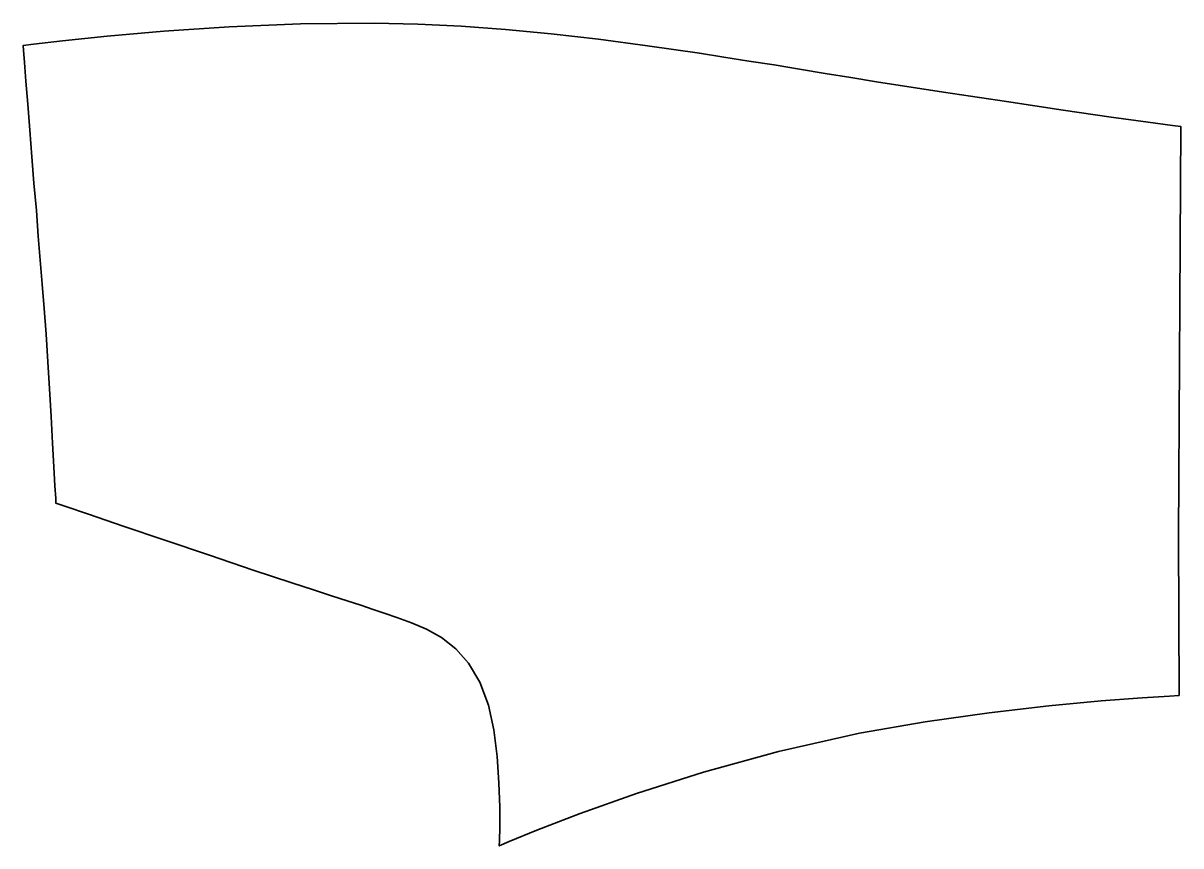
# Model space of a CAD drawing. Extents: x 0 to 5874, y -4173 to 0.
import ezdxf

# ---------------------------------------------------------------- set-up
doc = ezdxf.new("R2010")
doc.units = 0
doc.linetypes.add('Solid', pattern=[0])

msp = doc.modelspace()

# ---------------------------------------------------------------- linework, layer by layer
at = {"color": 0, "linetype": 'Solid', "lineweight": 35}
msp.add_lwpolyline([(2417, -4147), (2419, -4078), (2418, -3977), (2414, -3853), (2405, -3719), (2388, -3584), (2361, -3460), (2317, -3342), (2260, -3247), (2195, -3174), (2122, -3117), (2047, -3074), (1970, -3041), (1896, -3014), (1836, -2994), (1776, -2974), (1713, -2953), (1644, -2931), (1565, -2905), (1473, -2875), (1364, -2839), (1167, -2774), (945, -2699), (719, -2623), (507, -2551), (331, -2491), (211, -2450), (166, -2435), (165, -2411), (161, -2347), (156, -2250), (149, -2130), (142, -1995), (133, -1855), (125, -1718), (116, -1577), (106, -1447), (97, -1324), (87, -1203), (77, -1081), (67, -951), (55, -811), (44, -678), (34, -542), (23, -411), (14, -294), (7, -200), (2, -137), (0, -114), (53, -107), (200, -90), (426, -66), (713, -41), (1046, -19), (1407, -3), (1781, 0), (2002, -5), (2223, -16), (2448, -32), (2679, -54), (2919, -82), (3168, -115), (3431, -153), (3555, -172), (3682, -192), (3810, -212), (3939, -233), (4069, -255), (4200, -276), (4329, -297), (4669, -350), (4989, -398), (5277, -441), (5521, -476), (5709, -502), (5831, -519), (5874, -525), (5862, -2604), (5865, -3410), (5816, -3413), (5678, -3422), (5469, -3438), (5205, -3463), (4901, -3498), (4576, -3544), (4244, -3602), (3833, -3695), (3452, -3800), (3112, -3908), (2826, -4009), (2607, -4093), (2466, -4151), (2416, -4173), (2417, -4147)], close=True, dxfattribs=at)

doc.saveas('drawing.dxf')
